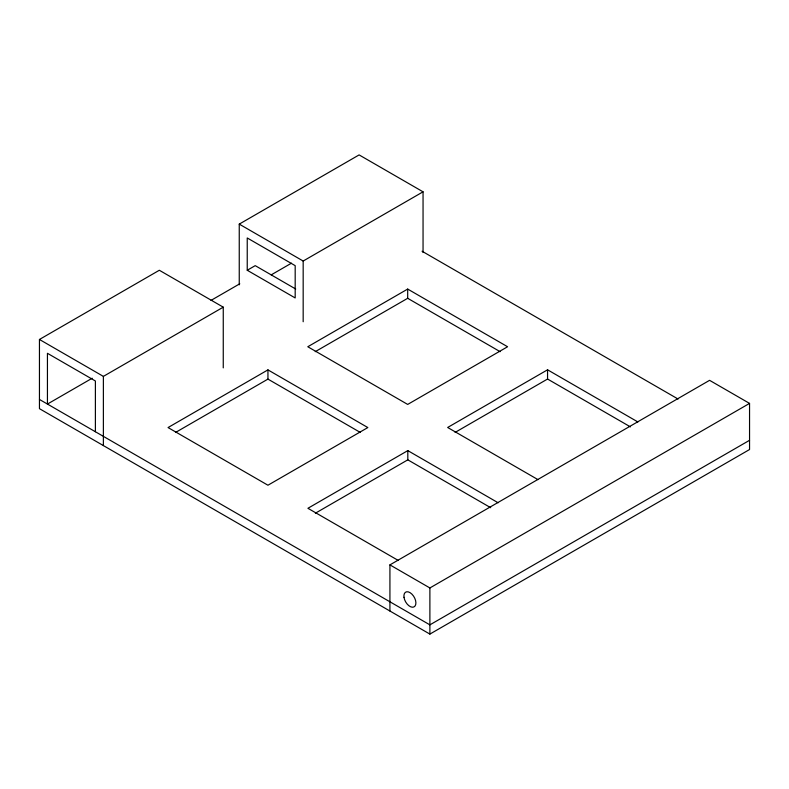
<?xml version="1.0" encoding="UTF-8"?>
<svg xmlns="http://www.w3.org/2000/svg" width="789" height="789" viewBox="0 0 789 789"><rect width="100%" height="100%" fill="white"/><g stroke="black" fill="none" stroke-linecap="round" stroke-linejoin="round"><path stroke-width="1.18" d="M389.924 611.021L389.924 564.885L709.587 380.328L749.55 403.396L749.55 449.533L429.887 634.09L39.45 408.672L39.45 339.467L159.329 270.262L223.257 307.168L223.257 367.881M239.245 284.829L239.245 224.115L359.113 154.91L423.052 191.816L423.052 252.529M247.233 270.262L295.185 297.946L295.185 265.646L247.233 237.962L247.233 270.262L255.222 265.646L295.717 289.021M211.008 300.402L239.777 283.793M92.195 378.227L47.439 404.067L47.439 353.304L95.39 380.988L95.39 431.751M271.209 274.868L291.457 263.181M39.45 339.467L103.379 376.383L223.257 307.168M239.245 224.115L303.173 261.031L423.052 191.816M267.944 369.883L168.047 427.559L267.944 485.225L367.842 427.559L267.944 369.883L267.944 379.105L175.483 432.49M407.686 289.07L307.789 346.746L407.686 404.422L507.583 346.746L407.686 289.07L407.686 298.301L315.225 351.677M498.145 502.771L407.814 450.618L307.917 508.294L398.248 560.437M637.887 421.957L547.556 369.804L447.659 427.48L537.99 479.633M455.095 432.411L547.556 379.036L630.45 426.888M315.353 513.225L407.814 459.839L490.709 507.702M389.924 564.885L429.887 587.953L749.55 403.396M749.55 440.301L429.887 624.858L39.45 399.451M422.056 251.227L678.076 399.037M407.686 298.301L500.137 351.677M267.944 379.105L360.405 432.49M547.556 369.804L547.556 379.036M429.887 587.953L429.887 634.09M407.814 450.618L407.814 459.839M303.173 261.031L303.173 321.744M103.379 376.383L103.379 445.588M403.998 597.273A8.472 4.892 60 0 0 413.752 607.017A8.472 4.892 60 0 0 411.966 594.176A8.472 4.892 60 0 0 403.998 597.273"/></g></svg>
